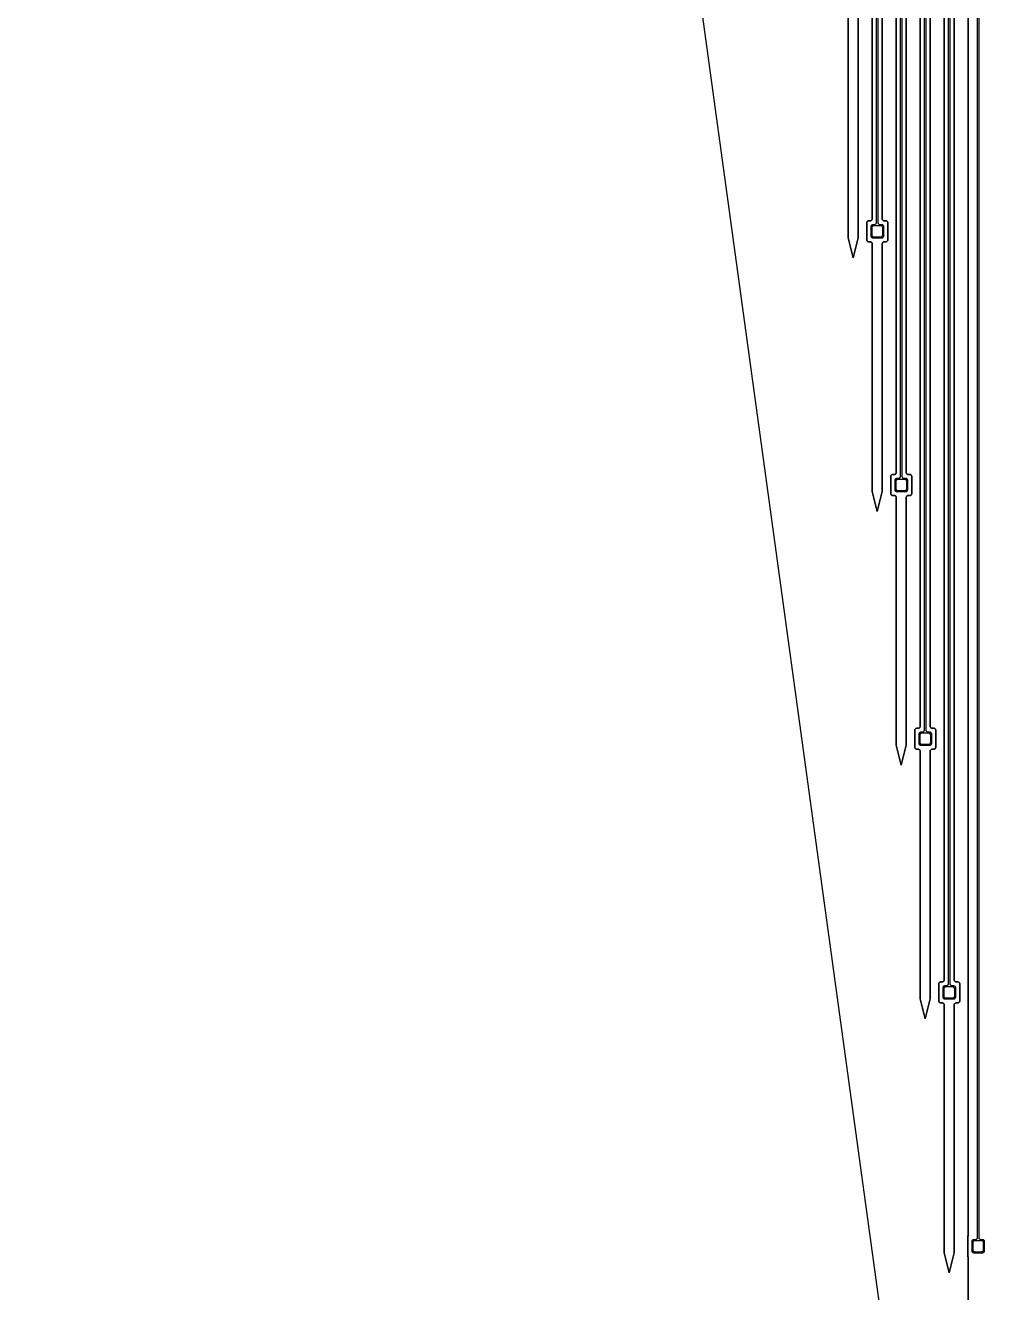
# Model space of a CAD drawing. Header units: metres. Extents: x -1550 to 1550, y -904 to 26100.
# Drawn here: x -966 to -6, y -174 to 1095 of the extents above; entities that cross this region are included whole.
import ezdxf

# ---------------------------------------------------------------- set-up
doc = ezdxf.new("R2010")
doc.units = ezdxf.units.M
for name, color, linetype in [('Electrodes', 2, 'CONTINUOUS'), ('Metal', 4, 'CONTINUOUS'), ('Polyimide', 3, 'CONTINUOUS'), ('Polyimide_Negative', 5, 'CONTINUOUS')]:
    doc.layers.add(name, color=color, linetype=linetype)

msp = doc.modelspace()

# ---------------------------------------------------------------- linework, layer by layer
at = {"layer": 'Electrodes'}
for points in [[(-109.5, 883.4), (-109.4, 883.4), (-109.2, 883.4), (-109.1, 883.4), (-109, 883.5), (-108.8, 883.5), (-108.7, 883.6), (-108.6, 883.6), (-108.5, 883.7), (-108.3, 883.8), (-108.2, 883.8), (-108.1, 883.9), (-108, 884), (-107.9, 884.1), (-107.9, 884.2), (-107.8, 884.3), (-107.7, 884.5), (-107.7, 884.6), (-107.6, 884.7), (-107.6, 884.8), (-107.5, 885), (-107.5, 885.1), (-107.5, 885.3), (-107.5, 885.4), (-107.5, 892.4), (-107.5, 892.5), (-107.5, 892.7), (-107.5, 892.8), (-107.6, 892.9), (-107.6, 893.1), (-107.7, 893.2), (-107.7, 893.3), (-107.8, 893.4), (-107.9, 893.5), (-107.9, 893.7), (-108, 893.8), (-108.1, 893.9), (-108.2, 893.9), (-108.3, 894), (-108.5, 894.1), (-108.6, 894.2), (-108.7, 894.2), (-108.8, 894.3), (-109, 894.3), (-109.1, 894.3), (-109.2, 894.4), (-109.4, 894.4), (-109.5, 894.4), (-116.5, 894.4), (-116.6, 894.4), (-116.8, 894.4), (-116.9, 894.3), (-117, 894.3), (-117.2, 894.3), (-117.3, 894.2), (-117.4, 894.2), (-117.5, 894.1), (-117.7, 894), (-117.8, 893.9), (-117.9, 893.9), (-118, 893.8), (-118.1, 893.7), (-118.1, 893.5), (-118.2, 893.4), (-118.3, 893.3), (-118.3, 893.2), (-118.4, 893.1), (-118.4, 892.9), (-118.5, 892.8), (-118.5, 892.7), (-118.5, 892.5), (-118.5, 892.4), (-118.5, 885.4), (-118.5, 885.3), (-118.5, 885.1), (-118.5, 885), (-118.4, 884.8), (-118.4, 884.7), (-118.3, 884.6), (-118.3, 884.5), (-118.2, 884.3), (-118.1, 884.2), (-118.1, 884.1), (-118, 884), (-117.9, 883.9), (-117.8, 883.8), (-117.7, 883.8), (-117.5, 883.7), (-117.4, 883.6), (-117.3, 883.6), (-117.2, 883.5), (-117, 883.5), (-116.9, 883.4), (-116.8, 883.4), (-116.6, 883.4), (-116.5, 883.4), (-109.5, 883.4)], [(-85.5, 629.4), (-85.4, 629.4), (-85.2, 629.4), (-85.1, 629.5), (-85, 629.5), (-84.8, 629.5), (-84.7, 629.6), (-84.6, 629.6), (-84.5, 629.7), (-84.3, 629.8), (-84.2, 629.9), (-84.1, 630), (-84, 630.1), (-83.9, 630.2), (-83.9, 630.3), (-83.8, 630.4), (-83.7, 630.5), (-83.7, 630.6), (-83.6, 630.8), (-83.6, 630.9), (-83.5, 631), (-83.5, 631.1), (-83.5, 631.3), (-83.5, 631.4), (-83.5, 638.4), (-83.5, 638.6), (-83.5, 638.7), (-83.5, 638.8), (-83.6, 639), (-83.6, 639.1), (-83.7, 639.2), (-83.7, 639.3), (-83.8, 639.5), (-83.9, 639.6), (-83.9, 639.7), (-84, 639.8), (-84.1, 639.9), (-84.2, 640), (-84.3, 640.1), (-84.5, 640.1), (-84.6, 640.2), (-84.7, 640.3), (-84.8, 640.3), (-85, 640.3), (-85.1, 640.4), (-85.2, 640.4), (-85.4, 640.4), (-85.5, 640.4), (-92.5, 640.4), (-92.6, 640.4), (-92.8, 640.4), (-92.9, 640.4), (-93, 640.3), (-93.2, 640.3), (-93.3, 640.3), (-93.4, 640.2), (-93.5, 640.1), (-93.7, 640.1), (-93.8, 640), (-93.9, 639.9), (-94, 639.8), (-94.1, 639.7), (-94.1, 639.6), (-94.2, 639.5), (-94.3, 639.3), (-94.3, 639.2), (-94.4, 639.1), (-94.4, 639), (-94.5, 638.8), (-94.5, 638.7), (-94.5, 638.6), (-94.5, 638.4), (-94.5, 631.4), (-94.5, 631.3), (-94.5, 631.1), (-94.5, 631), (-94.4, 630.9), (-94.4, 630.8), (-94.3, 630.6), (-94.3, 630.5), (-94.2, 630.4), (-94.1, 630.3), (-94.1, 630.2), (-94, 630.1), (-93.9, 630), (-93.8, 629.9), (-93.7, 629.8), (-93.5, 629.7), (-93.4, 629.6), (-93.3, 629.6), (-93.2, 629.5), (-93, 629.5), (-92.9, 629.5), (-92.8, 629.4), (-92.6, 629.4), (-92.5, 629.4), (-85.5, 629.4)], [(-61.5, 375.5), (-61.4, 375.5), (-61.2, 375.5), (-61.1, 375.5), (-61, 375.5), (-60.8, 375.6), (-60.7, 375.6), (-60.6, 375.7), (-60.5, 375.7), (-60.3, 375.8), (-60.2, 375.9), (-60.1, 376), (-60, 376.1), (-59.9, 376.2), (-59.9, 376.3), (-59.8, 376.4), (-59.7, 376.5), (-59.7, 376.7), (-59.6, 376.8), (-59.6, 376.9), (-59.5, 377), (-59.5, 377.2), (-59.5, 377.3), (-59.5, 377.5), (-59.5, 384.5), (-59.5, 384.6), (-59.5, 384.7), (-59.5, 384.9), (-59.6, 385), (-59.6, 385.1), (-59.7, 385.2), (-59.7, 385.4), (-59.8, 385.5), (-59.9, 385.6), (-59.9, 385.7), (-60, 385.8), (-60.1, 385.9), (-60.2, 386), (-60.3, 386.1), (-60.5, 386.2), (-60.6, 386.2), (-60.7, 386.3), (-60.8, 386.3), (-61, 386.4), (-61.1, 386.4), (-61.2, 386.4), (-61.4, 386.4), (-61.5, 386.5), (-68.5, 386.5), (-68.6, 386.4), (-68.8, 386.4), (-68.9, 386.4), (-69, 386.4), (-69.2, 386.3), (-69.3, 386.3), (-69.4, 386.2), (-69.5, 386.2), (-69.7, 386.1), (-69.8, 386), (-69.9, 385.9), (-70, 385.8), (-70.1, 385.7), (-70.1, 385.6), (-70.2, 385.5), (-70.3, 385.4), (-70.3, 385.2), (-70.4, 385.1), (-70.4, 385), (-70.5, 384.9), (-70.5, 384.7), (-70.5, 384.6), (-70.5, 384.5), (-70.5, 377.5), (-70.5, 377.3), (-70.5, 377.2), (-70.5, 377), (-70.4, 376.9), (-70.4, 376.8), (-70.3, 376.7), (-70.3, 376.5), (-70.2, 376.4), (-70.1, 376.3), (-70.1, 376.2), (-70, 376.1), (-69.9, 376), (-69.8, 375.9), (-69.7, 375.8), (-69.5, 375.7), (-69.4, 375.7), (-69.3, 375.6), (-69.2, 375.6), (-69, 375.5), (-68.9, 375.5), (-68.8, 375.5), (-68.6, 375.5), (-68.5, 375.5), (-61.5, 375.5)], [(-37.5, 121.5), (-37.4, 121.5), (-37.2, 121.5), (-37.1, 121.5), (-37, 121.6), (-36.8, 121.6), (-36.7, 121.6), (-36.6, 121.7), (-36.5, 121.8), (-36.3, 121.9), (-36.2, 121.9), (-36.1, 122), (-36, 122.1), (-35.9, 122.2), (-35.9, 122.3), (-35.8, 122.4), (-35.7, 122.6), (-35.7, 122.7), (-35.6, 122.8), (-35.6, 122.9), (-35.5, 123.1), (-35.5, 123.2), (-35.5, 123.3), (-35.5, 123.5), (-35.5, 130.5), (-35.5, 130.6), (-35.5, 130.8), (-35.5, 130.9), (-35.6, 131), (-35.6, 131.2), (-35.7, 131.3), (-35.7, 131.4), (-35.8, 131.5), (-35.9, 131.6), (-35.9, 131.7), (-36, 131.8), (-36.1, 131.9), (-36.2, 132), (-36.3, 132.1), (-36.5, 132.2), (-36.6, 132.3), (-36.7, 132.3), (-36.8, 132.4), (-37, 132.4), (-37.1, 132.4), (-37.2, 132.5), (-37.4, 132.5), (-37.5, 132.5), (-44.5, 132.5), (-44.6, 132.5), (-44.8, 132.5), (-44.9, 132.4), (-45, 132.4), (-45.2, 132.4), (-45.3, 132.3), (-45.4, 132.3), (-45.5, 132.2), (-45.7, 132.1), (-45.8, 132), (-45.9, 131.9), (-46, 131.8), (-46.1, 131.7), (-46.1, 131.6), (-46.2, 131.5), (-46.3, 131.4), (-46.3, 131.3), (-46.4, 131.2), (-46.4, 131), (-46.5, 130.9), (-46.5, 130.8), (-46.5, 130.6), (-46.5, 130.5), (-46.5, 123.5), (-46.5, 123.3), (-46.5, 123.2), (-46.5, 123.1), (-46.4, 122.9), (-46.4, 122.8), (-46.3, 122.7), (-46.3, 122.6), (-46.2, 122.4), (-46.1, 122.3), (-46.1, 122.2), (-46, 122.1), (-45.9, 122), (-45.8, 121.9), (-45.7, 121.9), (-45.5, 121.8), (-45.4, 121.7), (-45.3, 121.6), (-45.2, 121.6), (-45, 121.6), (-44.9, 121.5), (-44.8, 121.5), (-44.6, 121.5), (-44.5, 121.5), (-37.5, 121.5)], [(-8.5, -132.5), (-8.4, -132.5), (-8.2, -132.5), (-8.1, -132.4), (-8, -132.4), (-7.8, -132.4), (-7.7, -132.3), (-7.6, -132.3), (-7.5, -132.2), (-7.3, -132.1), (-7.2, -132), (-7.1, -131.9), (-7, -131.8), (-6.9, -131.7), (-6.9, -131.6), (-6.8, -131.5), (-6.7, -131.4), (-6.7, -131.3), (-6.6, -131.2), (-6.6, -131), (-6.5, -130.9), (-6.5, -130.8), (-6.5, -130.6), (-6.5, -130.5), (-6.5, -123.5), (-6.5, -123.3), (-6.5, -123.2), (-6.5, -123.1), (-6.6, -122.9), (-6.6, -122.8), (-6.7, -122.7), (-6.7, -122.6), (-6.8, -122.4), (-6.9, -122.3), (-6.9, -122.2), (-7, -122.1), (-7.1, -122), (-7.2, -121.9), (-7.3, -121.9), (-7.5, -121.8), (-7.6, -121.7), (-7.7, -121.6), (-7.8, -121.6), (-8, -121.6), (-8.1, -121.5), (-8.2, -121.5), (-8.4, -121.5), (-8.5, -121.5), (-15.5, -121.5), (-15.6, -121.5), (-15.8, -121.5), (-15.9, -121.5), (-16, -121.6), (-16.2, -121.6), (-16.3, -121.6), (-16.4, -121.7), (-16.5, -121.8), (-16.7, -121.9), (-16.8, -121.9), (-16.9, -122), (-17, -122.1), (-17.1, -122.2), (-17.1, -122.3), (-17.2, -122.4), (-17.3, -122.6), (-17.3, -122.7), (-17.4, -122.8), (-17.4, -122.9), (-17.5, -123.1), (-17.5, -123.2), (-17.5, -123.3), (-17.5, -123.5), (-17.5, -130.5), (-17.5, -130.6), (-17.5, -130.8), (-17.5, -130.9), (-17.4, -131), (-17.4, -131.2), (-17.3, -131.3), (-17.3, -131.4), (-17.2, -131.5), (-17.1, -131.6), (-17.1, -131.7), (-17, -131.8), (-16.9, -131.9), (-16.8, -132), (-16.7, -132.1), (-16.5, -132.2), (-16.4, -132.3), (-16.3, -132.3), (-16.2, -132.4), (-16, -132.4), (-15.9, -132.4), (-15.8, -132.5), (-15.6, -132.5), (-15.5, -132.5), (-8.5, -132.5)]]:
    msp.add_lwpolyline(points, close=True, dxfattribs=at)
at = {"layer": 'Metal'}
for points in [[(-114, 11993.5), (-114, 897.4), (-114, 897), (-114.1, 896.7), (-114.3, 896.4), (-114.5, 896.1), (-114.7, 895.9), (-115, 895.7), (-115.3, 895.5), (-115.7, 895.4), (-116, 895.4), (-117.5, 895.4), (-117.8, 895.4), (-118.2, 895.3), (-118.5, 895.1), (-118.8, 894.9), (-119, 894.7), (-119.2, 894.4), (-119.4, 894.1), (-119.5, 893.7), (-119.5, 893.4), (-119.5, 884.4), (-119.5, 884), (-119.4, 883.7), (-119.2, 883.4), (-119, 883.1), (-118.8, 882.9), (-118.5, 882.7), (-118.2, 882.5), (-117.8, 882.4), (-117.5, 882.4), (-108.5, 882.4), (-108.2, 882.4), (-107.8, 882.5), (-107.5, 882.7), (-107.2, 882.9), (-107, 883.1), (-106.8, 883.4), (-106.6, 883.7), (-106.5, 884), (-106.5, 884.4), (-106.5, 893.4), (-106.5, 893.7), (-106.6, 894.1), (-106.8, 894.4), (-107, 894.7), (-107.2, 894.9), (-107.5, 895.1), (-107.8, 895.3), (-108.2, 895.4), (-108.5, 895.4), (-110, 895.4), (-110.3, 895.4), (-110.7, 895.5), (-111, 895.7), (-111.3, 895.9), (-111.5, 896.1), (-111.7, 896.4), (-111.9, 896.7), (-112, 897), (-112, 897.4), (-112, 11993.5)], [(-90, 11993.5), (-90, 643.4), (-90, 643.1), (-90.1, 642.7), (-90.3, 642.4), (-90.5, 642.1), (-90.7, 641.9), (-91, 641.7), (-91.3, 641.5), (-91.7, 641.5), (-92, 641.4), (-93.5, 641.4), (-93.8, 641.4), (-94.2, 641.3), (-94.5, 641.2), (-94.8, 641), (-95, 640.7), (-95.2, 640.4), (-95.4, 640.1), (-95.5, 639.8), (-95.5, 639.4), (-95.5, 630.4), (-95.5, 630.1), (-95.4, 629.7), (-95.2, 629.4), (-95, 629.1), (-94.8, 628.9), (-94.5, 628.7), (-94.2, 628.5), (-93.8, 628.5), (-93.5, 628.4), (-84.5, 628.4), (-84.2, 628.5), (-83.8, 628.5), (-83.5, 628.7), (-83.2, 628.9), (-83, 629.1), (-82.8, 629.4), (-82.6, 629.7), (-82.5, 630.1), (-82.5, 630.4), (-82.5, 639.4), (-82.5, 639.8), (-82.6, 640.1), (-82.8, 640.4), (-83, 640.7), (-83.2, 641), (-83.5, 641.2), (-83.8, 641.3), (-84.2, 641.4), (-84.5, 641.4), (-86, 641.4), (-86.3, 641.5), (-86.7, 641.5), (-87, 641.7), (-87.3, 641.9), (-87.5, 642.1), (-87.7, 642.4), (-87.9, 642.7), (-88, 643.1), (-88, 643.4), (-88, 11993.5)], [(-66, 11993.5), (-66, 389.5), (-66, 389.1), (-66.1, 388.8), (-66.3, 388.5), (-66.5, 388.2), (-66.7, 387.9), (-67, 387.7), (-67.3, 387.6), (-67.7, 387.5), (-68, 387.5), (-69.5, 387.5), (-69.8, 387.4), (-70.2, 387.3), (-70.5, 387.2), (-70.8, 387), (-71, 386.7), (-71.2, 386.5), (-71.4, 386.1), (-71.5, 385.8), (-71.5, 385.5), (-71.5, 376.5), (-71.5, 376.1), (-71.4, 375.8), (-71.2, 375.5), (-71, 375.2), (-70.8, 374.9), (-70.5, 374.7), (-70.2, 374.6), (-69.8, 374.5), (-69.5, 374.5), (-60.5, 374.5), (-60.2, 374.5), (-59.8, 374.6), (-59.5, 374.7), (-59.2, 374.9), (-59, 375.2), (-58.8, 375.5), (-58.6, 375.8), (-58.5, 376.1), (-58.5, 376.5), (-58.5, 385.5), (-58.5, 385.8), (-58.6, 386.1), (-58.8, 386.5), (-59, 386.7), (-59.2, 387), (-59.5, 387.2), (-59.8, 387.3), (-60.2, 387.4), (-60.5, 387.5), (-62, 387.5), (-62.3, 387.5), (-62.7, 387.6), (-63, 387.7), (-63.3, 387.9), (-63.5, 388.2), (-63.7, 388.5), (-63.9, 388.8), (-64, 389.1), (-64, 389.5), (-64, 11993.5)], [(-42, 11993.5), (-42, 135.5), (-42, 135.1), (-42.1, 134.8), (-42.3, 134.5), (-42.5, 134.2), (-42.7, 134), (-43, 133.8), (-43.3, 133.6), (-43.7, 133.5), (-44, 133.5), (-45.5, 133.5), (-45.8, 133.5), (-46.2, 133.4), (-46.5, 133.2), (-46.8, 133), (-47, 132.8), (-47.2, 132.5), (-47.4, 132.2), (-47.5, 131.8), (-47.5, 131.5), (-47.5, 122.5), (-47.5, 122.1), (-47.4, 121.8), (-47.2, 121.5), (-47, 121.2), (-46.8, 121), (-46.5, 120.8), (-46.2, 120.6), (-45.8, 120.5), (-45.5, 120.5), (-36.5, 120.5), (-36.2, 120.5), (-35.8, 120.6), (-35.5, 120.8), (-35.2, 121), (-35, 121.2), (-34.8, 121.5), (-34.6, 121.8), (-34.5, 122.1), (-34.5, 122.5), (-34.5, 131.5), (-34.5, 131.8), (-34.6, 132.2), (-34.8, 132.5), (-35, 132.8), (-35.2, 133), (-35.5, 133.2), (-35.8, 133.4), (-36.2, 133.5), (-36.5, 133.5), (-38, 133.5), (-38.3, 133.5), (-38.7, 133.6), (-39, 133.8), (-39.3, 134), (-39.5, 134.2), (-39.7, 134.5), (-39.9, 134.8), (-40, 135.1), (-40, 135.5), (-40, 11993.5)], [(-13, 11993.5), (-13, -118.5), (-13, -118.8), (-13.1, -119.2), (-13.3, -119.5), (-13.5, -119.8), (-13.7, -120), (-14, -120.2), (-14.3, -120.4), (-14.7, -120.5), (-15, -120.5), (-16.5, -120.5), (-16.8, -120.5), (-17.2, -120.6), (-17.5, -120.8), (-17.8, -121), (-18, -121.2), (-18.2, -121.5), (-18.4, -121.8), (-18.5, -122.1), (-18.5, -122.5), (-18.5, -131.5), (-18.5, -131.8), (-18.4, -132.2), (-18.2, -132.5), (-18, -132.8), (-17.8, -133), (-17.5, -133.2), (-17.2, -133.4), (-16.8, -133.5), (-16.5, -133.5), (-7.5, -133.5), (-7.2, -133.5), (-6.8, -133.4), (-6.5, -133.2), (-6.2, -133), (-6, -132.8), (-5.8, -132.5), (-5.6, -132.2), (-5.5, -131.8), (-5.5, -131.5), (-5.5, -122.5), (-5.5, -122.1), (-5.6, -121.8), (-5.8, -121.5), (-6, -121.2), (-6.2, -121), (-6.5, -120.8), (-6.8, -120.6), (-7.2, -120.5), (-7.5, -120.5), (-9, -120.5), (-9.3, -120.5), (-9.7, -120.4), (-10, -120.2), (-10.3, -120), (-10.5, -119.8), (-10.7, -119.5), (-10.9, -119.2), (-11, -118.8), (-11, -118.5), (-11, 11993.5)]]:
    msp.add_lwpolyline(points, dxfattribs=at)
at = {"layer": 'Polyimide'}
for points in [[(-108, 11978.5), (-108, 901.4), (-108, 901), (-107.9, 900.7), (-107.7, 900.4), (-107.5, 900.1), (-107.3, 899.9), (-107, 899.7), (-106.7, 899.5), (-106.3, 899.4), (-106, 899.4), (-104.5, 899.4), (-104.2, 899.4), (-103.8, 899.3), (-103.5, 899.1), (-103.2, 898.9), (-103, 898.7), (-102.8, 898.4), (-102.6, 898.1), (-102.5, 897.7), (-102.5, 897.4), (-102.5, 880.4), (-102.5, 880), (-102.6, 879.7), (-102.8, 879.4), (-103, 879.1), (-103.2, 878.9), (-103.5, 878.7), (-103.8, 878.5), (-104.2, 878.4), (-104.5, 878.4), (-106, 878.4), (-106.3, 878.4), (-106.7, 878.3), (-107, 878.1), (-107.3, 877.9), (-107.5, 877.7), (-107.7, 877.4), (-107.9, 877.1), (-108, 876.7), (-108, 876.4), (-108, 628.4), (-113, 608.4), (-118, 628.4), (-118, 876.4), (-118, 876.7), (-118.1, 877.1), (-118.3, 877.4), (-118.5, 877.7), (-118.7, 877.9), (-119, 878.1), (-119.3, 878.3), (-119.7, 878.4), (-120, 878.4), (-121.5, 878.4), (-121.8, 878.4), (-122.2, 878.5), (-122.5, 878.7), (-122.8, 878.9), (-123, 879.1), (-123.2, 879.4), (-123.4, 879.7), (-123.5, 880), (-123.5, 880.4), (-123.5, 897.4), (-123.5, 897.7), (-123.4, 898.1), (-123.2, 898.4), (-123, 898.7), (-122.8, 898.9), (-122.5, 899.1), (-122.2, 899.3), (-121.8, 899.4), (-121.5, 899.4), (-120, 899.4), (-119.7, 899.4), (-119.3, 899.5), (-119, 899.7), (-118.7, 899.9), (-118.5, 900.1), (-118.3, 900.4), (-118.1, 900.7), (-118, 901), (-118, 901.4), (-118, 11978.5)], [(-84, 11978.5), (-84, 647.4), (-84, 647.1), (-83.9, 646.7), (-83.7, 646.4), (-83.5, 646.1), (-83.3, 645.9), (-83, 645.7), (-82.7, 645.5), (-82.3, 645.5), (-82, 645.4), (-80.5, 645.4), (-80.2, 645.4), (-79.8, 645.3), (-79.5, 645.2), (-79.2, 645), (-79, 644.7), (-78.8, 644.4), (-78.6, 644.1), (-78.5, 643.8), (-78.5, 643.4), (-78.5, 626.4), (-78.5, 626.1), (-78.6, 625.7), (-78.8, 625.4), (-79, 625.1), (-79.2, 624.9), (-79.5, 624.7), (-79.8, 624.5), (-80.2, 624.5), (-80.5, 624.4), (-82, 624.4), (-82.3, 624.4), (-82.7, 624.3), (-83, 624.2), (-83.3, 624), (-83.5, 623.7), (-83.7, 623.4), (-83.9, 623.1), (-84, 622.8), (-84, 622.4), (-84, 374.4), (-89, 354.4), (-94, 374.4), (-94, 622.4), (-94, 622.8), (-94.1, 623.1), (-94.3, 623.4), (-94.5, 623.7), (-94.7, 624), (-95, 624.2), (-95.3, 624.3), (-95.7, 624.4), (-96, 624.4), (-97.5, 624.4), (-97.8, 624.5), (-98.2, 624.5), (-98.5, 624.7), (-98.8, 624.9), (-99, 625.1), (-99.2, 625.4), (-99.4, 625.7), (-99.5, 626.1), (-99.5, 626.4), (-99.5, 643.4), (-99.5, 643.8), (-99.4, 644.1), (-99.2, 644.4), (-99, 644.7), (-98.8, 645), (-98.5, 645.2), (-98.2, 645.3), (-97.8, 645.4), (-97.5, 645.4), (-96, 645.4), (-95.7, 645.5), (-95.3, 645.5), (-95, 645.7), (-94.7, 645.9), (-94.5, 646.1), (-94.3, 646.4), (-94.1, 646.7), (-94, 647.1), (-94, 647.4), (-94, 11978.5)], [(-60, 11978.5), (-60, 393.5), (-60, 393.1), (-59.9, 392.8), (-59.7, 392.5), (-59.5, 392.2), (-59.3, 391.9), (-59, 391.7), (-58.7, 391.6), (-58.3, 391.5), (-58, 391.5), (-56.5, 391.5), (-56.2, 391.4), (-55.8, 391.3), (-55.5, 391.2), (-55.2, 391), (-55, 390.7), (-54.8, 390.5), (-54.6, 390.1), (-54.5, 389.8), (-54.5, 389.5), (-54.5, 372.5), (-54.5, 372.1), (-54.6, 371.8), (-54.8, 371.5), (-55, 371.2), (-55.2, 370.9), (-55.5, 370.7), (-55.8, 370.6), (-56.2, 370.5), (-56.5, 370.5), (-58, 370.5), (-58.3, 370.4), (-58.7, 370.3), (-59, 370.2), (-59.3, 370), (-59.5, 369.7), (-59.7, 369.5), (-59.9, 369.1), (-60, 368.8), (-60, 368.5), (-60, 120.5), (-65, 100.5), (-70, 120.5), (-70, 368.5), (-70, 368.8), (-70.1, 369.1), (-70.3, 369.5), (-70.5, 369.7), (-70.7, 370), (-71, 370.2), (-71.3, 370.3), (-71.7, 370.4), (-72, 370.5), (-73.5, 370.5), (-73.8, 370.5), (-74.2, 370.6), (-74.5, 370.7), (-74.8, 370.9), (-75, 371.2), (-75.2, 371.5), (-75.4, 371.8), (-75.5, 372.1), (-75.5, 372.5), (-75.5, 389.5), (-75.5, 389.8), (-75.4, 390.1), (-75.2, 390.5), (-75, 390.7), (-74.8, 391), (-74.5, 391.2), (-74.2, 391.3), (-73.8, 391.4), (-73.5, 391.5), (-72, 391.5), (-71.7, 391.5), (-71.3, 391.6), (-71, 391.7), (-70.7, 391.9), (-70.5, 392.2), (-70.3, 392.5), (-70.1, 392.8), (-70, 393.1), (-70, 393.5), (-70, 11978.5)], [(-36, 11978.5), (-36, 139.5), (-36, 139.1), (-35.9, 138.8), (-35.7, 138.5), (-35.5, 138.2), (-35.3, 138), (-35, 137.8), (-34.7, 137.6), (-34.3, 137.5), (-34, 137.5), (-32.5, 137.5), (-32.2, 137.5), (-31.8, 137.4), (-31.5, 137.2), (-31.2, 137), (-31, 136.8), (-30.8, 136.5), (-30.6, 136.2), (-30.5, 135.8), (-30.5, 135.5), (-30.5, 118.5), (-30.5, 118.1), (-30.6, 117.8), (-30.8, 117.5), (-31, 117.2), (-31.2, 117), (-31.5, 116.8), (-31.8, 116.6), (-32.2, 116.5), (-32.5, 116.5), (-34, 116.5), (-34.3, 116.5), (-34.7, 116.4), (-35, 116.2), (-35.3, 116), (-35.5, 115.8), (-35.7, 115.5), (-35.9, 115.2), (-36, 114.8), (-36, 114.5), (-36, -133.5), (-41, -153.5), (-46, -133.5), (-46, 114.5), (-46, 114.8), (-46.1, 115.2), (-46.3, 115.5), (-46.5, 115.8), (-46.7, 116), (-47, 116.2), (-47.3, 116.4), (-47.7, 116.5), (-48, 116.5), (-49.5, 116.5), (-49.8, 116.5), (-50.2, 116.6), (-50.5, 116.8), (-50.8, 117), (-51, 117.2), (-51.2, 117.5), (-51.4, 117.8), (-51.5, 118.1), (-51.5, 118.5), (-51.5, 135.5), (-51.5, 135.8), (-51.4, 136.2), (-51.2, 136.5), (-51, 136.8), (-50.8, 137), (-50.5, 137.2), (-50.2, 137.4), (-49.8, 137.5), (-49.5, 137.5), (-48, 137.5), (-47.7, 137.5), (-47.3, 137.6), (-47, 137.8), (-46.7, 138), (-46.5, 138.2), (-46.3, 138.5), (-46.1, 138.8), (-46, 139.1), (-46, 139.5), (-46, 11978.5)], [(-22, -387.5), (-22, -137.5), (-22.5, -137.5), (-22.5, -116.5), (-22, -116.5), (-22, 11978.5)], [(-132, 1130.4), (-132, 882.4), (-137, 862.4), (-142, 882.4), (-142, 1130.4)]]:
    msp.add_lwpolyline(points, dxfattribs=at)
at = {"layer": 'Polyimide_Negative'}
for points in [[(-22, 11978.5), (-22, -116.5), (-22.5, -116.5), (-22.5, -137.5), (-22, -137.5), (-22, -387.5), (-22, -587.5), (-22, -628.1), (-24.3, -635.2), (-26, -638.4), (-28.2, -640.9), (-31, -642.4), (-36.3, -643.6), (-38.2, -645.6), (-39.9, -649.4), (-40.4, -651.1), (-40.5, -654), (-40.5, -665.3), (-46.7, -651.8), (-966, 6040.8)], [(-118, 11978.5), (-118, 901.4), (-118, 901), (-118.1, 900.7), (-118.3, 900.4), (-118.5, 900.1), (-118.7, 899.9), (-119, 899.7), (-119.3, 899.5), (-119.7, 899.4), (-120, 899.4), (-121.5, 899.4), (-121.8, 899.4), (-122.2, 899.3), (-122.5, 899.1), (-122.8, 898.9), (-123, 898.7), (-123.2, 898.4), (-123.4, 898.1), (-123.5, 897.7), (-123.5, 897.4), (-123.5, 880.4), (-123.5, 880), (-123.4, 879.7), (-123.2, 879.4), (-123, 879.1), (-122.8, 878.9), (-122.5, 878.7), (-122.2, 878.5), (-121.8, 878.4), (-121.5, 878.4), (-120, 878.4), (-119.7, 878.4), (-119.3, 878.3), (-119, 878.1), (-118.7, 877.9), (-118.5, 877.7), (-118.3, 877.4), (-118.1, 877.1), (-118, 876.7), (-118, 876.4), (-118, 628.4), (-113, 608.4), (-108, 628.4), (-108, 876.4), (-108, 876.7), (-107.9, 877.1), (-107.7, 877.4), (-107.5, 877.7), (-107.3, 877.9), (-107, 878.1), (-106.7, 878.3), (-106.3, 878.4), (-106, 878.4), (-104.5, 878.4), (-104.2, 878.4), (-103.8, 878.5), (-103.5, 878.7), (-103.2, 878.9), (-103, 879.1), (-102.8, 879.4), (-102.6, 879.7), (-102.5, 880), (-102.5, 880.4), (-102.5, 897.4), (-102.5, 897.7), (-102.6, 898.1), (-102.8, 898.4), (-103, 898.7), (-103.2, 898.9), (-103.5, 899.1), (-103.8, 899.3), (-104.2, 899.4), (-104.5, 899.4), (-106, 899.4), (-106.3, 899.4), (-106.7, 899.5), (-107, 899.7), (-107.3, 899.9), (-107.5, 900.1), (-107.7, 900.4), (-107.9, 900.7), (-108, 901), (-108, 901.4), (-108, 11978.5)], [(-94, 11978.5), (-94, 647.4), (-94, 647.1), (-94.1, 646.7), (-94.3, 646.4), (-94.5, 646.1), (-94.7, 645.9), (-95, 645.7), (-95.3, 645.5), (-95.7, 645.5), (-96, 645.4), (-97.5, 645.4), (-97.8, 645.4), (-98.2, 645.3), (-98.5, 645.2), (-98.8, 645), (-99, 644.7), (-99.2, 644.4), (-99.4, 644.1), (-99.5, 643.8), (-99.5, 643.4), (-99.5, 626.4), (-99.5, 626.1), (-99.4, 625.7), (-99.2, 625.4), (-99, 625.1), (-98.8, 624.9), (-98.5, 624.7), (-98.2, 624.5), (-97.8, 624.5), (-97.5, 624.4), (-96, 624.4), (-95.7, 624.4), (-95.3, 624.3), (-95, 624.2), (-94.7, 624), (-94.5, 623.7), (-94.3, 623.4), (-94.1, 623.1), (-94, 622.8), (-94, 622.4), (-94, 374.4), (-89, 354.4), (-84, 374.4), (-84, 622.4), (-84, 622.8), (-83.9, 623.1), (-83.7, 623.4), (-83.5, 623.7), (-83.3, 624), (-83, 624.2), (-82.7, 624.3), (-82.3, 624.4), (-82, 624.4), (-80.5, 624.4), (-80.2, 624.5), (-79.8, 624.5), (-79.5, 624.7), (-79.2, 624.9), (-79, 625.1), (-78.8, 625.4), (-78.6, 625.7), (-78.5, 626.1), (-78.5, 626.4), (-78.5, 643.4), (-78.5, 643.8), (-78.6, 644.1), (-78.8, 644.4), (-79, 644.7), (-79.2, 645), (-79.5, 645.2), (-79.8, 645.3), (-80.2, 645.4), (-80.5, 645.4), (-82, 645.4), (-82.3, 645.5), (-82.7, 645.5), (-83, 645.7), (-83.3, 645.9), (-83.5, 646.1), (-83.7, 646.4), (-83.9, 646.7), (-84, 647.1), (-84, 647.4), (-84, 11978.5)], [(-70, 11978.5), (-70, 393.5), (-70, 393.1), (-70.1, 392.8), (-70.3, 392.5), (-70.5, 392.2), (-70.7, 391.9), (-71, 391.7), (-71.3, 391.6), (-71.7, 391.5), (-72, 391.5), (-73.5, 391.5), (-73.8, 391.4), (-74.2, 391.3), (-74.5, 391.2), (-74.8, 391), (-75, 390.7), (-75.2, 390.5), (-75.4, 390.1), (-75.5, 389.8), (-75.5, 389.5), (-75.5, 372.5), (-75.5, 372.1), (-75.4, 371.8), (-75.2, 371.5), (-75, 371.2), (-74.8, 370.9), (-74.5, 370.7), (-74.2, 370.6), (-73.8, 370.5), (-73.5, 370.5), (-72, 370.5), (-71.7, 370.4), (-71.3, 370.3), (-71, 370.2), (-70.7, 370), (-70.5, 369.7), (-70.3, 369.5), (-70.1, 369.1), (-70, 368.8), (-70, 368.5), (-70, 120.5), (-65, 100.5), (-60, 120.5), (-60, 368.5), (-60, 368.8), (-59.9, 369.1), (-59.7, 369.5), (-59.5, 369.7), (-59.3, 370), (-59, 370.2), (-58.7, 370.3), (-58.3, 370.4), (-58, 370.5), (-56.5, 370.5), (-56.2, 370.5), (-55.8, 370.6), (-55.5, 370.7), (-55.2, 370.9), (-55, 371.2), (-54.8, 371.5), (-54.6, 371.8), (-54.5, 372.1), (-54.5, 372.5), (-54.5, 389.5), (-54.5, 389.8), (-54.6, 390.1), (-54.8, 390.5), (-55, 390.7), (-55.2, 391), (-55.5, 391.2), (-55.8, 391.3), (-56.2, 391.4), (-56.5, 391.5), (-58, 391.5), (-58.3, 391.5), (-58.7, 391.6), (-59, 391.7), (-59.3, 391.9), (-59.5, 392.2), (-59.7, 392.5), (-59.9, 392.8), (-60, 393.1), (-60, 393.5), (-60, 11978.5)], [(-46, 11978.5), (-46, 139.5), (-46, 139.1), (-46.1, 138.8), (-46.3, 138.5), (-46.5, 138.2), (-46.7, 138), (-47, 137.8), (-47.3, 137.6), (-47.7, 137.5), (-48, 137.5), (-49.5, 137.5), (-49.8, 137.5), (-50.2, 137.4), (-50.5, 137.2), (-50.8, 137), (-51, 136.8), (-51.2, 136.5), (-51.4, 136.2), (-51.5, 135.8), (-51.5, 135.5), (-51.5, 118.5), (-51.5, 118.1), (-51.4, 117.8), (-51.2, 117.5), (-51, 117.2), (-50.8, 117), (-50.5, 116.8), (-50.2, 116.6), (-49.8, 116.5), (-49.5, 116.5), (-48, 116.5), (-47.7, 116.5), (-47.3, 116.4), (-47, 116.2), (-46.7, 116), (-46.5, 115.8), (-46.3, 115.5), (-46.1, 115.2), (-46, 114.8), (-46, 114.5), (-46, -133.5), (-41, -153.5), (-36, -133.5), (-36, 114.5), (-36, 114.8), (-35.9, 115.2), (-35.7, 115.5), (-35.5, 115.8), (-35.3, 116), (-35, 116.2), (-34.7, 116.4), (-34.3, 116.5), (-34, 116.5), (-32.5, 116.5), (-32.2, 116.5), (-31.8, 116.6), (-31.5, 116.8), (-31.2, 117), (-31, 117.2), (-30.8, 117.5), (-30.6, 117.8), (-30.5, 118.1), (-30.5, 118.5), (-30.5, 135.5), (-30.5, 135.8), (-30.6, 136.2), (-30.8, 136.5), (-31, 136.8), (-31.2, 137), (-31.5, 137.2), (-31.8, 137.4), (-32.2, 137.5), (-32.5, 137.5), (-34, 137.5), (-34.3, 137.5), (-34.7, 137.6), (-35, 137.8), (-35.3, 138), (-35.5, 138.2), (-35.7, 138.5), (-35.9, 138.8), (-36, 139.1), (-36, 139.5), (-36, 11978.5)], [(-142, 1130.4), (-142, 882.4), (-137, 862.4), (-132, 882.4), (-132, 1130.4)]]:
    msp.add_lwpolyline(points, dxfattribs=at)

doc.saveas('drawing.dxf')
